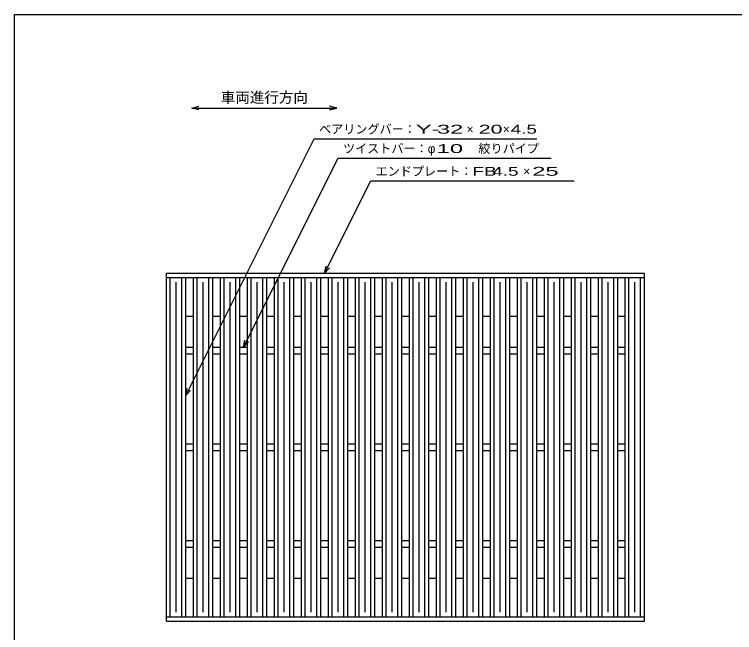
# Model space of a CAD drawing. Units: millimetres, scale not verified. Extents: x -910 to 862, y -642 to 530.
# Drawn here: x -868 to -124, y -110 to 530 of the extents above; entities that cross this region are included whole.
import ezdxf
from ezdxf.enums import TextEntityAlignment as Align

# ---------------------------------------------------------------- set-up
doc = ezdxf.new("R2010")
doc.units = ezdxf.units.MM
doc.header["$LTSCALE"] = 5
for name, color, linetype, lineweight in [('0_2', 150, 'Continuous', 25), ('16', 3, 'Continuous', 25), ('22', 2, 'Continuous', 25)]:
    doc.layers.add(name, color=color, linetype=linetype, lineweight=lineweight)
doc.styles.add('ベクトル', font='')
doc.styles.get('ベクトル').set_extended_font_data('ベクトル')

msp = doc.modelspace()

# ---------------------------------------------------------------- linework, layer by layer
at = {"layer": '0_2'}
for p, q in [((-868, -570.5), (-868, 529.5)), ((-868, 529.5), (862, 529.5))]:
    msp.add_line(p, q, dxfattribs=at)
at = {"layer": '0_2', "color": 4}
for p, q in [((-684.792, 432.667), (-677.292, 434.667)), ((-677.292, 430.667), (-684.792, 432.667)), ((-684.792, 432.667), (-534.792, 432.667)), ((-534.792, 432.667), (-542.292, 434.667)), ((-542.292, 430.667), (-534.792, 432.667))]:
    msp.add_line(p, q, dxfattribs=at)
at = {"layer": '16'}
for p, q in [((-711, 262), (-217, 262)), ((-711, 257.5), (-711, 262)), ((-217, 257.5), (-217, 262)), ((-711, 257.5), (-217, 257.5)), ((-711, -93.5), (-711, 257.5)), ((-711, 257.5), (-691, 257.5)), ((-707, -93.5), (-707, 257.5)), ((-695, -93.5), (-695, 257.5)), ((-691, -93.5), (-691, 257.5)), ((-683.1, -93.5), (-683.1, 257.5)), ((-683.1, 257.5), (-663.1, 257.5)), ((-679.1, -93.5), (-679.1, 257.5)), ((-667.1, -93.5), (-667.1, 257.5)), ((-663.1, -93.5), (-663.1, 257.5)), ((-655.2, -93.5), (-655.2, 257.5)), ((-655.2, 257.5), (-635.2, 257.5)), ((-651.2, -93.5), (-651.2, 257.5)), ((-639.2, -93.5), (-639.2, 257.5)), ((-635.2, -93.5), (-635.2, 257.5)), ((-627.3, -93.5), (-627.3, 257.5)), ((-627.3, 257.5), (-607.3, 257.5)), ((-623.3, -93.5), (-623.3, 257.5)), ((-611.3, -93.5), (-611.3, 257.5)), ((-607.3, -93.5), (-607.3, 257.5)), ((-599.4, -93.5), (-599.4, 257.5)), ((-599.4, 257.5), (-579.4, 257.5)), ((-595.4, -93.5), (-595.4, 257.5)), ((-583.4, -93.5), (-583.4, 257.5)), ((-579.4, -93.5), (-579.4, 257.5)), ((-571.5, -93.5), (-571.5, 257.5)), ((-571.5, 257.5), (-551.5, 257.5)), ((-567.5, -93.5), (-567.5, 257.5)), ((-555.5, -93.5), (-555.5, 257.5)), ((-551.5, -93.5), (-551.5, 257.5)), ((-543.6, -93.5), (-543.6, 257.5)), ((-543.6, 257.5), (-523.6, 257.5)), ((-539.6, -93.5), (-539.6, 257.5)), ((-527.6, -93.5), (-527.6, 257.5)), ((-523.6, -93.5), (-523.6, 257.5)), ((-515.7, -93.5), (-515.7, 257.5)), ((-515.7, 257.5), (-495.7, 257.5)), ((-511.7, -93.5), (-511.7, 257.5)), ((-499.7, -93.5), (-499.7, 257.5)), ((-495.7, -93.5), (-495.7, 257.5)), ((-487.8, -93.5), (-487.8, 257.5)), ((-487.8, 257.5), (-467.8, 257.5)), ((-483.8, -93.5), (-483.8, 257.5)), ((-471.8, -93.5), (-471.8, 257.5)), ((-467.8, -93.5), (-467.8, 257.5)), ((-459.9, -93.5), (-459.9, 257.5)), ((-459.9, 257.5), (-439.9, 257.5)), ((-455.9, -93.5), (-455.9, 257.5)), ((-443.9, -93.5), (-443.9, 257.5)), ((-439.9, -93.5), (-439.9, 257.5)), ((-432, -93.5), (-432, 257.5)), ((-432, 257.5), (-412, 257.5)), ((-428, -93.5), (-428, 257.5)), ((-416, -93.5), (-416, 257.5)), ((-412, -93.5), (-412, 257.5)), ((-404.1, -93.5), (-404.1, 257.5)), ((-404.1, 257.5), (-384.1, 257.5)), ((-400.1, -93.5), (-400.1, 257.5)), ((-388.1, -93.5), (-388.1, 257.5)), ((-384.1, -93.5), (-384.1, 257.5)), ((-376.2, -93.5), (-376.2, 257.5)), ((-376.2, 257.5), (-356.2, 257.5)), ((-372.2, -93.5), (-372.2, 257.5)), ((-360.2, -93.5), (-360.2, 257.5)), ((-356.2, -93.5), (-356.2, 257.5)), ((-348.3, -93.5), (-348.3, 257.5)), ((-348.3, 257.5), (-328.3, 257.5)), ((-344.3, -93.5), (-344.3, 257.5)), ((-332.3, -93.5), (-332.3, 257.5)), ((-328.3, -93.5), (-328.3, 257.5)), ((-320.4, -93.5), (-320.4, 257.5)), ((-320.4, 257.5), (-300.4, 257.5)), ((-316.4, -93.5), (-316.4, 257.5)), ((-304.4, -93.5), (-304.4, 257.5)), ((-300.4, -93.5), (-300.4, 257.5)), ((-292.5, -93.5), (-292.5, 257.5)), ((-292.5, 257.5), (-272.5, 257.5)), ((-288.5, -93.5), (-288.5, 257.5)), ((-276.5, -93.5), (-276.5, 257.5)), ((-272.5, -93.5), (-272.5, 257.5)), ((-264.6, -93.5), (-264.6, 257.5)), ((-264.6, 257.5), (-244.6, 257.5)), ((-260.6, -93.5), (-260.6, 257.5)), ((-248.6, -93.5), (-248.6, 257.5)), ((-244.6, -93.5), (-244.6, 257.5)), ((-237, -93.5), (-237, 257.5)), ((-237, 257.5), (-217, 257.5)), ((-233, -93.5), (-233, 257.5)), ((-221, -93.5), (-221, 257.5)), ((-217, -93.5), (-217, 257.5)), ((-701, -88.5), (-701, 252.5)), ((-673.1, -88.5), (-673.1, 252.5)), ((-645.2, -88.5), (-645.2, 252.5)), ((-617.3, -88.5), (-617.3, 252.5)), ((-589.4, -88.5), (-589.4, 252.5)), ((-561.5, -88.5), (-561.5, 252.5)), ((-533.6, -88.5), (-533.6, 252.5)), ((-505.7, -88.5), (-505.7, 252.5)), ((-477.8, -88.5), (-477.8, 252.5)), ((-449.9, -88.5), (-449.9, 252.5)), ((-422, -88.5), (-422, 252.5)), ((-394.1, -88.5), (-394.1, 252.5)), ((-366.2, -88.5), (-366.2, 252.5)), ((-338.3, -88.5), (-338.3, 252.5)), ((-310.4, -88.5), (-310.4, 252.5)), ((-282.5, -88.5), (-282.5, 252.5)), ((-254.6, -88.5), (-254.6, 252.5)), ((-227, -88.5), (-227, 252.5)), ((-691, 217.5), (-683.1, 217.5)), ((-663.1, 217.5), (-655.2, 217.5)), ((-635.2, 217.5), (-627.3, 217.5)), ((-607.3, 217.5), (-599.4, 217.5)), ((-579.4, 217.5), (-571.5, 217.5)), ((-551.5, 217.5), (-543.6, 217.5)), ((-523.6, 217.5), (-515.7, 217.5)), ((-495.7, 217.5), (-487.8, 217.5)), ((-467.8, 217.5), (-459.9, 217.5)), ((-439.9, 217.5), (-432, 217.5)), ((-412, 217.5), (-404.1, 217.5)), ((-384.1, 217.5), (-376.2, 217.5)), ((-356.2, 217.5), (-348.3, 217.5)), ((-328.3, 217.5), (-320.4, 217.5)), ((-300.4, 217.5), (-292.5, 217.5)), ((-272.5, 217.5), (-264.6, 217.5)), ((-244.6, 217.5), (-236.7, 217.5)), ((-691, 185.5), (-683.1, 185.5)), ((-663.1, 185.5), (-655.2, 185.5)), ((-635.2, 185.5), (-627.3, 185.5)), ((-607.3, 185.5), (-599.4, 185.5)), ((-579.4, 185.5), (-571.5, 185.5)), ((-551.5, 185.5), (-543.6, 185.5)), ((-523.6, 185.5), (-515.7, 185.5)), ((-495.7, 185.5), (-487.8, 185.5)), ((-467.8, 185.5), (-459.9, 185.5)), ((-439.9, 185.5), (-432, 185.5)), ((-412, 185.5), (-404.1, 185.5)), ((-384.1, 185.5), (-376.2, 185.5)), ((-356.2, 185.5), (-348.3, 185.5)), ((-328.3, 185.5), (-320.4, 185.5)), ((-300.4, 185.5), (-292.5, 185.5)), ((-272.5, 185.5), (-264.6, 185.5)), ((-244.6, 185.5), (-237, 185.5)), ((-691, 178.5), (-683.1, 178.5)), ((-663.1, 178.5), (-655.2, 178.5)), ((-635.2, 178.5), (-627.3, 178.5)), ((-607.3, 178.5), (-599.4, 178.5)), ((-579.4, 178.5), (-571.5, 178.5)), ((-551.5, 178.5), (-543.6, 178.5)), ((-523.6, 178.5), (-515.7, 178.5)), ((-495.7, 178.5), (-487.8, 178.5)), ((-467.8, 178.5), (-459.9, 178.5)), ((-439.9, 178.5), (-432, 178.5)), ((-412, 178.5), (-404.1, 178.5)), ((-384.1, 178.5), (-376.2, 178.5)), ((-356.2, 178.5), (-348.3, 178.5)), ((-328.3, 178.5), (-320.4, 178.5)), ((-300.4, 178.5), (-292.5, 178.5)), ((-272.5, 178.5), (-264.6, 178.5)), ((-244.6, 178.5), (-237, 178.5)), ((-691, 85.5), (-683.1, 85.5)), ((-663.1, 85.5), (-655.2, 85.5)), ((-635.2, 85.5), (-627.3, 85.5)), ((-607.3, 85.5), (-599.4, 85.5)), ((-579.4, 85.5), (-571.5, 85.5)), ((-551.5, 85.5), (-543.6, 85.5)), ((-523.6, 85.5), (-515.7, 85.5)), ((-495.7, 85.5), (-487.8, 85.5)), ((-467.8, 85.5), (-459.9, 85.5)), ((-439.9, 85.5), (-432, 85.5)), ((-412, 85.5), (-404.1, 85.5)), ((-384.1, 85.5), (-376.2, 85.5)), ((-356.2, 85.5), (-348.3, 85.5)), ((-328.3, 85.5), (-320.4, 85.5)), ((-300.4, 85.5), (-292.5, 85.5)), ((-272.5, 85.5), (-264.6, 85.5)), ((-244.6, 85.5), (-237, 85.5)), ((-691, 78.5), (-683.1, 78.5)), ((-663.1, 78.5), (-655.2, 78.5)), ((-635.2, 78.5), (-627.3, 78.5)), ((-607.3, 78.5), (-599.4, 78.5)), ((-579.4, 78.5), (-571.5, 78.5)), ((-551.5, 78.5), (-543.6, 78.5)), ((-523.6, 78.5), (-515.7, 78.5)), ((-495.7, 78.5), (-487.8, 78.5)), ((-467.8, 78.5), (-459.9, 78.5)), ((-439.9, 78.5), (-432, 78.5)), ((-412, 78.5), (-404.1, 78.5)), ((-384.1, 78.5), (-376.2, 78.5)), ((-356.2, 78.5), (-348.3, 78.5)), ((-328.3, 78.5), (-320.4, 78.5)), ((-300.4, 78.5), (-292.5, 78.5)), ((-272.5, 78.5), (-264.6, 78.5)), ((-244.6, 78.5), (-237, 78.5)), ((-691, -14.5), (-683.1, -14.5)), ((-663.1, -14.5), (-655.2, -14.5)), ((-635.2, -14.5), (-627.3, -14.5)), ((-607.3, -14.5), (-599.4, -14.5)), ((-579.4, -14.5), (-571.5, -14.5)), ((-551.5, -14.5), (-543.6, -14.5)), ((-523.6, -14.5), (-515.7, -14.5)), ((-495.7, -14.5), (-487.8, -14.5)), ((-467.8, -14.5), (-459.9, -14.5)), ((-439.9, -14.5), (-432, -14.5)), ((-412, -14.5), (-404.1, -14.5)), ((-384.1, -14.5), (-376.2, -14.5)), ((-356.2, -14.5), (-348.3, -14.5)), ((-328.3, -14.5), (-320.4, -14.5)), ((-300.4, -14.5), (-292.5, -14.5)), ((-272.5, -14.5), (-264.6, -14.5)), ((-244.6, -14.5), (-237, -14.5)), ((-691, -21.5), (-683.1, -21.5)), ((-663.1, -21.5), (-655.2, -21.5)), ((-635.2, -21.5), (-627.3, -21.5)), ((-607.3, -21.5), (-599.4, -21.5)), ((-579.4, -21.5), (-571.5, -21.5)), ((-551.5, -21.5), (-543.6, -21.5)), ((-523.6, -21.5), (-515.7, -21.5)), ((-495.7, -21.5), (-487.8, -21.5)), ((-467.8, -21.5), (-459.9, -21.5)), ((-439.9, -21.5), (-432, -21.5)), ((-412, -21.5), (-404.1, -21.5)), ((-384.1, -21.5), (-376.2, -21.5)), ((-356.2, -21.5), (-348.3, -21.5)), ((-328.3, -21.5), (-320.4, -21.5)), ((-300.4, -21.5), (-292.5, -21.5)), ((-272.5, -21.5), (-264.6, -21.5)), ((-244.6, -21.5), (-237, -21.5)), ((-691, -53.5), (-683.1, -53.5)), ((-663.1, -53.5), (-655.2, -53.5)), ((-635.2, -53.5), (-627.3, -53.5)), ((-607.3, -53.5), (-599.4, -53.5)), ((-579.4, -53.5), (-571.5, -53.5)), ((-551.5, -53.5), (-543.6, -53.5)), ((-523.6, -53.5), (-515.7, -53.5)), ((-495.7, -53.5), (-487.8, -53.5)), ((-467.8, -53.5), (-459.9, -53.5)), ((-439.9, -53.5), (-432, -53.5)), ((-412, -53.5), (-404.1, -53.5)), ((-384.1, -53.5), (-376.2, -53.5)), ((-356.2, -53.5), (-348.3, -53.5)), ((-328.3, -53.5), (-320.4, -53.5)), ((-300.4, -53.5), (-292.5, -53.5)), ((-272.5, -53.5), (-264.6, -53.5)), ((-244.6, -53.5), (-236.7, -53.5)), ((-711, -93.5), (-217, -93.5)), ((-711, -98), (-711, -93.5)), ((-711, -93.5), (-691, -93.5)), ((-683.1, -93.5), (-663.1, -93.5)), ((-655.2, -93.5), (-635.2, -93.5)), ((-627.3, -93.5), (-607.3, -93.5)), ((-599.4, -93.5), (-579.4, -93.5)), ((-571.5, -93.5), (-551.5, -93.5)), ((-543.6, -93.5), (-523.6, -93.5)), ((-515.7, -93.5), (-495.7, -93.5)), ((-487.8, -93.5), (-467.8, -93.5)), ((-459.9, -93.5), (-439.9, -93.5)), ((-432, -93.5), (-412, -93.5)), ((-404.1, -93.5), (-384.1, -93.5)), ((-376.2, -93.5), (-356.2, -93.5)), ((-348.3, -93.5), (-328.3, -93.5)), ((-320.4, -93.5), (-300.4, -93.5)), ((-292.5, -93.5), (-272.5, -93.5)), ((-264.6, -93.5), (-244.6, -93.5)), ((-237, -93.5), (-217, -93.5)), ((-217, -98), (-217, -93.5)), ((-711, -98), (-217, -98))]:
    msp.add_line(p, q, dxfattribs=at)
at = {"layer": '22', "color": 4}
for p, q in [((-691, 135.5), (-558.25, 401)), ((-558.25, 401), (-328.25, 401)), ((-631.25, 185.5), (-533.5, 381)), ((-533.5, 381), (-313.5, 381)), ((-547.55, 262), (-499.8, 357.5)), ((-499.8, 357.5), (-289.8, 357.5)), ((-547.55, 262), (-546.05, 269.3)), ((-547.55, 262), (-542.55, 267.5)), ((-631.25, 185.5), (-629.75, 192.8)), ((-631.25, 185.5), (-626.25, 191)), ((-691, 135.5), (-689.5, 142.8)), ((-691, 135.5), (-686, 141))]:
    msp.add_line(p, q, dxfattribs=at)

# ---------------------------------------------------------------- texts
at = {"layer": '0_2', "color": 2, "style": 'ベクトル'}
msp.add_text('車両進行方向', height=11, dxfattribs=at).set_placement((-654.792, 443.667), align=Align.MIDDLE_LEFT)
at = {"layer": '22', "style": 'ベクトル'}
for s, p in [('ベアリングバー：', (-553.25, 410.75)), ('×', (-400.75, 410.75)), ('×', (-363.25, 410.75)), ('ツイストバー：', (-528.5, 390.75)), ('絞りパイプ', (-388.5, 390.75)), ('φ', (-441, 390.75)), ('エンドプレート：', (-494.8, 367.25)), ('×', (-342.3, 367.25))]:
    msp.add_text(s, height=9.164, dxfattribs=at).set_placement(p, align=Align.MIDDLE_LEFT)
for s, width, p in [('Y-', 2, (-453.25, 410.75)), (' 32 ', 2, (-438.25, 410.75)), ('20', 1.8, (-388.25, 410.75)), (' 4.5 ', 1.6, (-360.75, 410.75)), (' 10 ', 2, (-438.5, 390.75)), ('FB', 1.6, (-394.8, 367.25)), (' 4.5 ', 1.6, (-379.8, 367.25)), (' 25 ', 2, (-339.8, 367.25))]:
    msp.add_text(s, height=9.164, dxfattribs=dict(at, width=width)).set_placement(p, align=Align.MIDDLE_LEFT)

doc.saveas('drawing.dxf')
